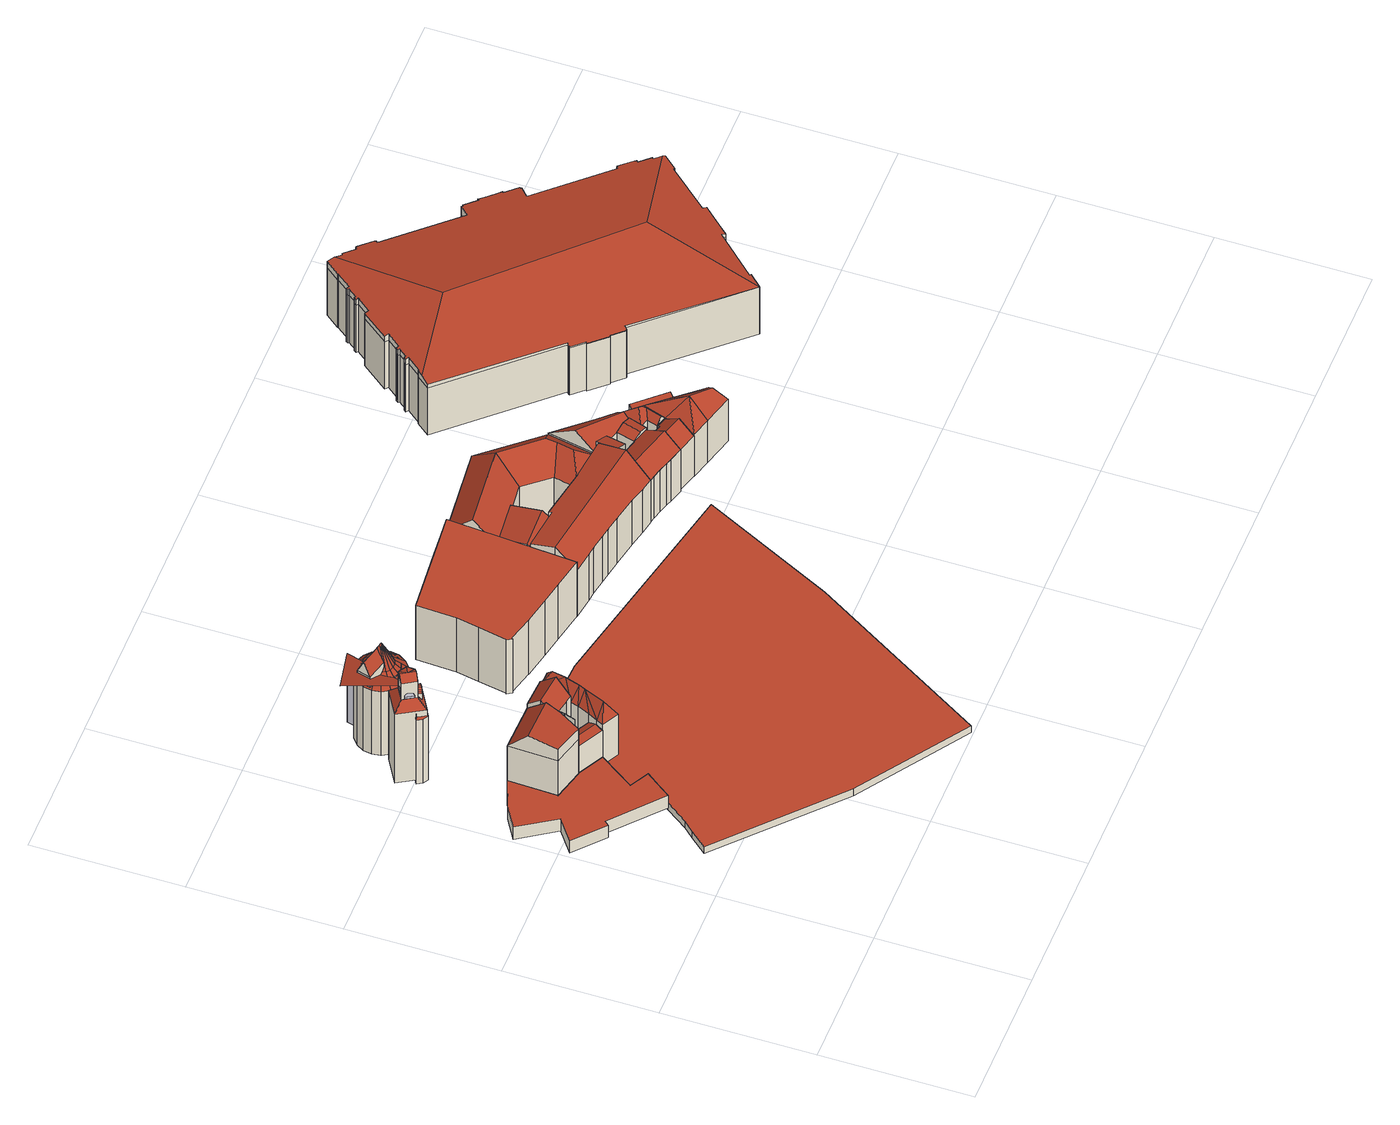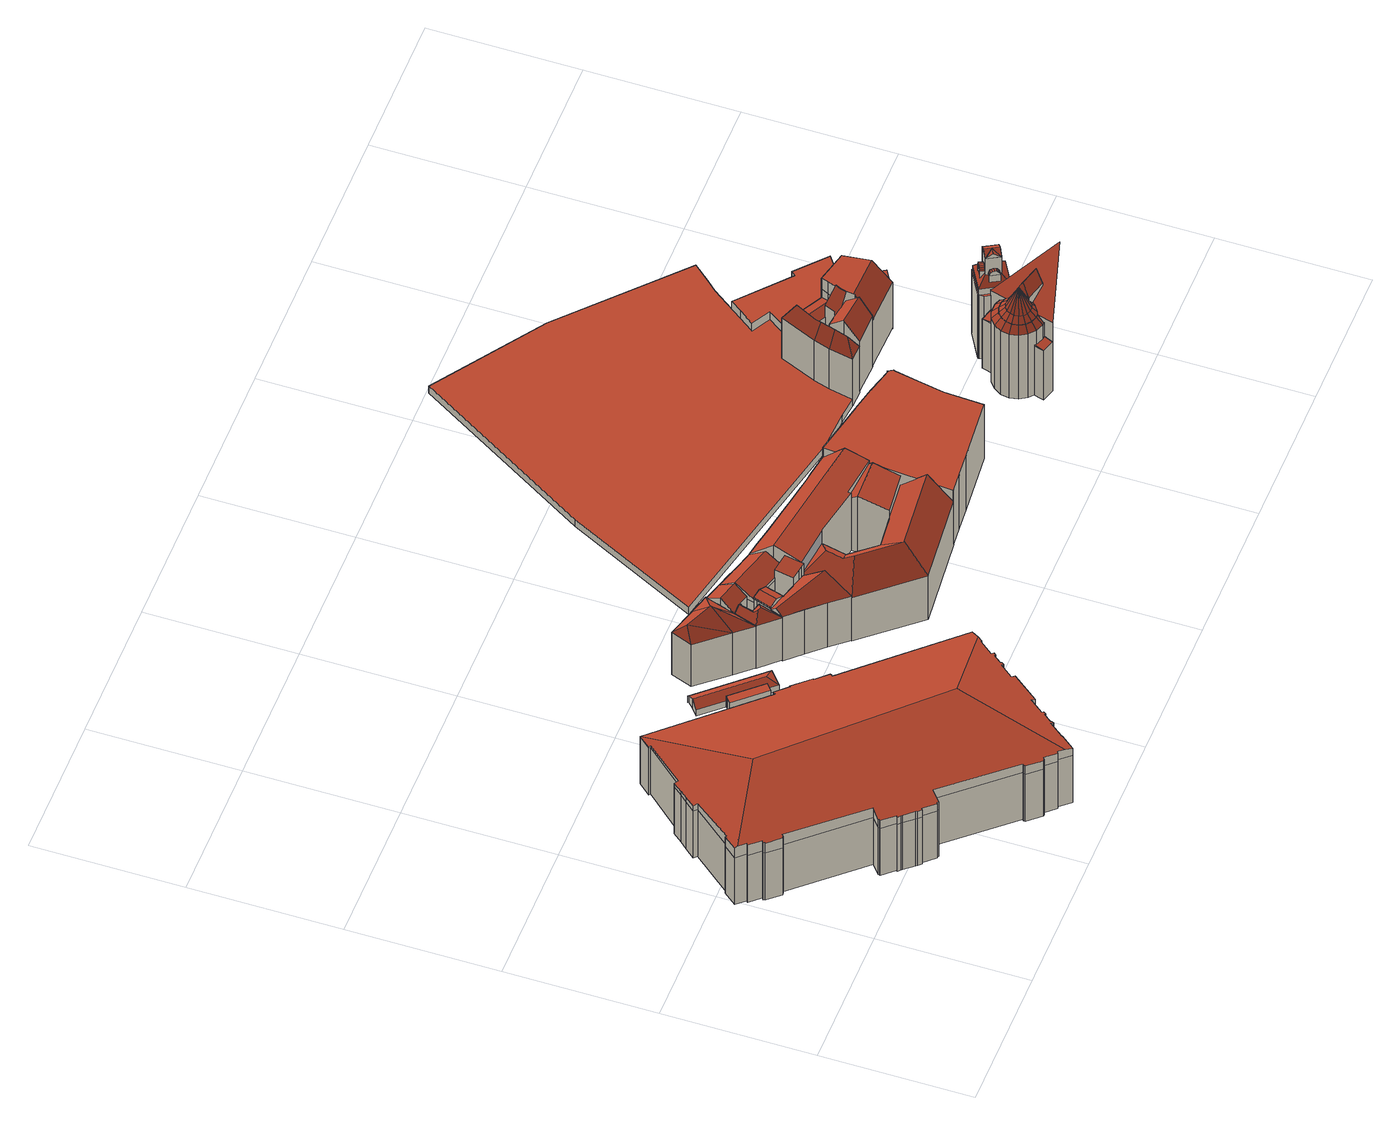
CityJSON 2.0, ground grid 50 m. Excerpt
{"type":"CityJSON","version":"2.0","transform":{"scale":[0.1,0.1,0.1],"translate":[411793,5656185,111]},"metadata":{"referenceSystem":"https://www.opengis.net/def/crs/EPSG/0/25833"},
"CityObjects":{
"building1":{"type":"Building","attributes":{"Dachtyp_tdc":"tdcPolyFlatRoof","Gemeindeschluessel":14612000,"Dachneigung":0,"QualitaetDacherkennung":28,"Geometrietyp2DReferenz":"3000","measuredHeight":5.4,"function":"31001_9998","roofType":"1000"},"geometry":[{"type":"Solid","lod":"2","boundaries":[[[[0,1,2,3]],[[1,4,5,2]],[[4,6,7,5]],[[6,8,9,7]],[[8,10,11,9]],[[10,12,13,11]],[[12,14,15,13]],[[14,16,17,15]],[[16,18,19,17]],[[18,20,21,19]],[[20,22,23,21]],[[22,24,25,23]],[[24,26,27,25]],[[26,28,29,27]],[[28,0,3,29]],[[28,26,24,22,20,18,16,14,12,10,8,6,4,1,0]],[[3,2,5,7,9,11,13,15,17,19,21,23,25,27,29]]]],"semantics":{"surfaces":[{"type":"WallSurface"},{"type":"RoofSurface"},{"type":"GroundSurface"}],"values":[[0,0,0,0,0,0,0,0,0,0,0,0,0,0,0,1,2]]}}]},
"building2":{"type":"Building","attributes":{"Dachtyp_tdc":"tdcFreeFormRoof","Gemeindeschluessel":14612000,"Dachneigung":46.37,"QualitaetDacherkennung":52,"Geometrietyp2DReferenz":"3000","measuredHeight":27.11,"function":"31001_9998","roofType":"5000"},"geometry":[{"type":"Solid","lod":"2","boundaries":[[[[30,31,32,33]],[[31,34,35,32]],[[34,36,37,35]],[[36,38,39,37]],[[38,40,41,39]],[[40,42,43,41]],[[42,44,45,43]],[[44,30,33,45]],[[34,31,46,47,48]],[[47,46,49,50,51,52,53]],[[36,48,47,53,38]],[[38,53,52,40]],[[40,52,51,42]],[[42,51,50,44]],[[44,50,49,30]],[[30,49,46,31]],[[34,48,36]],[[33,32,35,37,39,41,43,45]]]],"semantics":{"surfaces":[{"type":"WallSurface"},{"type":"RoofSurface"},{"type":"GroundSurface"}],"values":[[0,0,0,0,0,0,0,0,1,1,0,0,0,0,0,0,0,2]]}}]},
"building3":{"type":"Building","attributes":{"name":"Frauenkirche","Gemeindeschluessel":14612000,"Dachneigung":61.86,"Dachorientierung":0,"MittlereTraufHoehe":144.31,"QualitaetDacherkennung":100,"ObjektHoehe":41.04,"BodenHoehe":113.88,"Geometrietyp2DReferenz":"3000","AbsoluteHoehe":154.91,"Dachflaeche":1603.06,"measuredHeight":41.04,"function":"31001_3041","roofType":"3500","storeysAboveGround":14},"children":["building3-1","building3-2","building3-3","building3-4","building3-5","building3-6","building3-7","building3-8","building3-9","building3-10","building3-11"],"geometry":[{"type":"MultiSurface","lod":"2","boundaries":[[[54,55,56,57]],[[56,58,59,60,54,57,56,55]],[[59,61,62]],[[58,63,64]],[[65,63,58,56]],[[58,64,63,66,61,59]]],"semantics":{"surfaces":[{"type":"ClosureSurface","isClosure":"1","QuelleClosure":"LoD2WallSurface"},{"type":"WallSurface"},{"type":"RoofSurface"}],"values":[0,1,2,0,0,1]}}]},
"building3-1":{"type":"BuildingPart","attributes":{"Dachneigung":35.29,"Dachorientierung":-119.97,"MittlereTraufHoehe":144.31,"QualitaetDacherkennung":100,"BodenHoehe":113.9,"ObjektTeilHoehe":33.82,"Geometrietyp2DReferenz":"3000","AbsoluteHoehe":147.72,"Dachflaeche":148.61,"measuredHeight":33.82,"roofType":"9999","storeysAboveGround":11},"parents":["building3"],"geometry":[{"type":"MultiSurface","lod":"2","boundaries":[[[67,68,69,70]],[[68,71,72,69]],[[71,73,74,72]],[[73,67,70,74]],[[68,67,75,76]],[[71,68,76,77]],[[73,71,77,78]],[[67,73,78,75]],[[70,69,72,74]],[[77,76,75,78]]],"semantics":{"surfaces":[{"type":"WallSurface"},{"type":"RoofSurface"},{"type":"GroundSurface"},{"type":"ClosureSurface","isClosure":"1","QuelleClosure":"LoD2RoofSurface"}],"values":[0,0,0,0,1,1,1,1,2,3]}}]},
"building3-2":{"type":"BuildingPart","attributes":{"Dachneigung":55.57,"Dachorientierung":-29.97,"MittlereTraufHoehe":154.78,"QualitaetDacherkennung":100,"BodenHoehe":147.72,"ObjektTeilHoehe":8.78,"Geometrietyp2DReferenz":"3000","AbsoluteHoehe":156.49,"Dachflaeche":30.28,"measuredHeight":8.78,"roofType":"3100","storeysAboveGround":3},"parents":["building3"],"geometry":[{"type":"MultiSurface","lod":"2","boundaries":[[[79,80,81]],[[82,83,84]],[[80,82,84,81]],[[83,79,81,84]],[[77,85,86,87,88,89,90,91,92,93,94,95,76,82,80]],[[85,95,94,86]],[[86,94,93,92,91,90,89,88,87]],[[78,96,97,98,99,100,101,102,103,104,105,106,77,80,79]],[[96,106,105,97]],[[97,105,104,103,102,101,100,99,98]],[[75,107,108,109,110,111,112,113,114,115,116,117,78,79,83]],[[107,117,116,108]],[[108,116,115,114,113,112,111,110,109]],[[76,118,119,120,121,122,123,124,125,126,127,128,75,83,82]],[[118,128,127,119]],[[119,127,126,125,124,123,122,121,120]],[[76,95,85,77,106,96,78,117,107,75,128,118]]],"semantics":{"surfaces":[{"type":"WallSurface"},{"type":"RoofSurface"},{"type":"ClosureSurface","isClosure":"1","QuelleClosure":"LoD2WallSurface"},{"type":"ClosureSurface","isClosure":"1","QuelleClosure":"LoD2GroundSurface"}],"values":[0,0,1,1,0,2,2,0,2,2,0,2,2,0,2,2,3]}}]},
"building3-3":{"type":"BuildingPart","attributes":{"Dachneigung":90,"Dachorientierung":0,"MittlereTraufHoehe":141.95,"QualitaetDacherkennung":100,"BodenHoehe":113.88,"ObjektTeilHoehe":28.07,"Geometrietyp2DReferenz":"3000","AbsoluteHoehe":141.95,"Dachflaeche":44.56,"measuredHeight":28.07,"roofType":"1000","storeysAboveGround":9},"parents":["building3"],"geometry":[{"type":"MultiSurface","lod":"2","boundaries":[[[57,129,130,56]],[[129,131,132,130]],[[131,133,134,132]],[[133,135,136,134]],[[135,54,55,136]],[[54,135,133,131,129,57]],[[56,130,132,134,136,55]],[[56,55,54,57]]],"semantics":{"surfaces":[{"type":"WallSurface"},{"type":"RoofSurface"},{"type":"GroundSurface"},{"type":"ClosureSurface","isClosure":"1","QuelleClosure":"LoD2WallSurface"}],"values":[0,0,0,0,0,1,2,3]}}]},
"building3-4":{"type":"BuildingPart","attributes":{"Dachneigung":56.26,"Dachorientierung":0,"MittlereTraufHoehe":148.48,"QualitaetDacherkennung":100,"BodenHoehe":145.7,"ObjektTeilHoehe":4.5,"Geometrietyp2DReferenz":"3000","AbsoluteHoehe":150.2,"Dachflaeche":7.64,"measuredHeight":4.5,"roofType":"3900","storeysAboveGround":1},"parents":["building3"],"geometry":[{"type":"MultiSurface","lod":"2","boundaries":[[[137,97,96,138,139]],[[105,140,141,142,106]],[[140,137,139,141]],[[140,143,144,145,146,147,148,149,137]],[[105,104,143,140]],[[104,103,144,143]],[[103,102,145,144]],[[102,101,146,145]],[[101,100,147,146]],[[100,99,148,147]],[[99,98,149,148]],[[98,97,137,149]],[[139,138,142,141]],[[142,138,96,106]],[[106,96,97,105]],[[100,101,102,103,104,105,97,98,99]]],"semantics":{"surfaces":[{"type":"WallSurface"},{"type":"RoofSurface"},{"type":"GroundSurface"},{"type":"ClosureSurface","isClosure":"1","QuelleClosure":"LoD2WallSurface"}],"values":[0,0,0,0,1,1,1,1,1,1,1,1,2,0,3,3]}}]},
"building3-5":{"type":"BuildingPart","attributes":{"Dachneigung":55.57,"Dachorientierung":0,"MittlereTraufHoehe":155.35,"QualitaetDacherkennung":100,"BodenHoehe":154.78,"ObjektTeilHoehe":1.71,"Geometrietyp2DReferenz":"3000","AbsoluteHoehe":156.49,"Dachflaeche":7.57,"measuredHeight":1.71,"roofType":"9999","storeysAboveGround":1},"parents":["building3"],"geometry":[{"type":"MultiSurface","lod":"2","boundaries":[[[80,150,151]],[[150,82,151]],[[80,82,152]],[[150,80,152]],[[82,150,152]],[[80,151,82]]],"semantics":{"surfaces":[{"type":"WallSurface"},{"type":"RoofSurface"},{"type":"GroundSurface"}],"values":[0,0,0,1,1,2]}}]},
"building3-6":{"type":"BuildingPart","attributes":{"Dachneigung":11.31,"Dachorientierung":0,"MittlereTraufHoehe":148.48,"QualitaetDacherkennung":100,"BodenHoehe":145.7,"ObjektTeilHoehe":4.5,"Geometrietyp2DReferenz":"3000","AbsoluteHoehe":150.2,"Dachflaeche":7.64,"measuredHeight":4.5,"roofType":"3900","storeysAboveGround":1},"parents":["building3"],"geometry":[{"type":"MultiSurface","lod":"2","boundaries":[[[153,86,85,154,155]],[[94,156,157,158,95]],[[156,153,155,157]],[[156,159,160,161,162,163,164,165,153]],[[94,93,159,156]],[[93,92,160,159]],[[92,91,161,160]],[[91,90,162,161]],[[90,89,163,162]],[[89,88,164,163]],[[88,87,165,164]],[[87,86,153,165]],[[155,154,158,157]],[[158,154,85,95]],[[95,85,86,94]],[[86,87,88,89,90,91,92,93,94]]],"semantics":{"surfaces":[{"type":"WallSurface"},{"type":"RoofSurface"},{"type":"GroundSurface"},{"type":"ClosureSurface","isClosure":"1","QuelleClosure":"LoD2WallSurface"}],"values":[0,0,0,0,1,1,1,1,1,1,1,1,2,0,3,3]}}]},
"building3-7":{"type":"BuildingPart","attributes":{"Dachneigung":24.13,"Dachorientierung":105.05,"MittlereTraufHoehe":148.99,"QualitaetDacherkennung":100,"BodenHoehe":144.6,"ObjektTeilHoehe":9.71,"Geometrietyp2DReferenz":"3000","AbsoluteHoehe":154.31,"Dachflaeche":80.99,"measuredHeight":9.71,"roofType":"3100","storeysAboveGround":3},"parents":["building3"],"geometry":[{"type":"MultiSurface","lod":"2","boundaries":[[[166,167,168,169,170]],[[167,171,172,168]],[[171,173,174,175,172]],[[171,167,176]],[[167,166,177,176]],[[173,171,176,177]],[[169,168,172,175]],[[169,175,174,170]],[[166,170,174,173]],[[166,173,177]]],"semantics":{"surfaces":[{"type":"WallSurface"},{"type":"RoofSurface"},{"type":"GroundSurface"},{"type":"ClosureSurface","isClosure":"1","QuelleClosure":"LoD2WallSurface"}],"values":[0,0,0,0,1,1,2,0,3,3]}}]},
"building3-8":{"type":"BuildingPart","attributes":{"Dachneigung":11.73,"Dachorientierung":-75.43,"MittlereTraufHoehe":148.99,"QualitaetDacherkennung":100,"BodenHoehe":147.57,"ObjektTeilHoehe":6.75,"Geometrietyp2DReferenz":"3000","AbsoluteHoehe":154.31,"Dachflaeche":26.92,"measuredHeight":6.75,"roofType":"3100","storeysAboveGround":2},"parents":["building3"],"geometry":[{"type":"MultiSurface","lod":"2","boundaries":[[[173,178,179,174]],[[178,180,181,179]],[[180,166,170,181]],[[180,178,182]],[[178,173,177,182]],[[166,180,182,177]],[[174,179,181,170]],[[166,173,174,170]],[[173,166,177]]],"semantics":{"surfaces":[{"type":"WallSurface"},{"type":"RoofSurface"},{"type":"GroundSurface"},{"type":"ClosureSurface","isClosure":"1","QuelleClosure":"LoD2WallSurface"}],"values":[0,0,0,0,1,1,2,3,3]}}]},
"building3-9":{"type":"BuildingPart","attributes":{"Dachneigung":25.74,"Dachorientierung":0,"MittlereTraufHoehe":141.95,"QualitaetDacherkennung":100,"BodenHoehe":141.95,"ObjektTeilHoehe":12.36,"Geometrietyp2DReferenz":"3000","AbsoluteHoehe":154.31,"Dachflaeche":259.55,"measuredHeight":12.36,"roofType":"3500","storeysAboveGround":4},"parents":["building3"],"geometry":[{"type":"MultiSurface","lod":"2","boundaries":[[[183,184,185,186]],[[184,187,188,185]],[[187,189,190,188]],[[189,191,192,190]],[[191,193,194,192]],[[193,195,196,194]],[[195,197,198,196]],[[197,199,200,198]],[[199,201,202,200]],[[201,203,204,202]],[[203,205,206,204]],[[205,207,208,206]],[[207,209,210,208]],[[209,211,212,210]],[[211,213,214,212]],[[213,215,216,214]],[[215,217,218,216]],[[217,183,186,218]],[[184,183,182]],[[187,184,182]],[[189,187,182]],[[191,189,182]],[[193,191,182]],[[195,193,182]],[[197,195,182]],[[199,197,182]],[[201,199,182]],[[203,201,182]],[[205,203,182]],[[207,205,182]],[[209,207,182]],[[211,209,182]],[[213,211,182]],[[215,213,182]],[[217,215,182]],[[183,217,182]],[[186,185,188,190,192,194,196,198,200,202,204,206,208,210,212,214,216,218]]],"semantics":{"surfaces":[{"type":"WallSurface"},{"type":"RoofSurface"},{"type":"GroundSurface"}],"values":[0,0,0,0,0,0,0,0,0,0,0,0,0,0,0,0,0,0,1,1,1,1,1,1,1,1,1,1,1,1,1,1,1,1,1,1,2]}}]},
"building3-10":{"type":"BuildingPart","attributes":{"Dachneigung":45,"Dachorientierung":0,"MittlereTraufHoehe":141.95,"QualitaetDacherkennung":100,"BodenHoehe":113.92,"ObjektTeilHoehe":36.22,"Geometrietyp2DReferenz":"3000","AbsoluteHoehe":150.15,"Dachflaeche":301.16,"measuredHeight":36.22,"roofType":"3500","storeysAboveGround":12},"parents":["building3"],"geometry":[{"type":"MultiSurface","lod":"2","boundaries":[[[219,220,221,222]],[[220,223,224,221]],[[223,225,226,224]],[[225,227,228,226]],[[227,229,230,228]],[[229,231,232,230]],[[231,233,234,232]],[[233,235,236,234]],[[235,237,238,236]],[[237,239,240,238]],[[239,241,242,240]],[[241,243,244,242]],[[243,245,246,244]],[[245,247,248,246]],[[247,249,250,248]],[[249,251,252,250]],[[251,253,254,252]],[[253,219,222,254]],[[220,219,255]],[[223,220,255]],[[225,223,255]],[[227,225,255]],[[229,227,255]],[[231,229,255]],[[233,231,255]],[[235,233,255]],[[237,235,255]],[[239,237,255]],[[241,239,255]],[[243,241,255]],[[245,243,255]],[[247,245,255]],[[249,247,255]],[[251,249,255]],[[253,251,255]],[[219,253,255]],[[222,221,224,226,228,230,232,234,236,238,240,242,244,246,248,250,252,254]]],"semantics":{"surfaces":[{"type":"WallSurface"},{"type":"RoofSurface"},{"type":"GroundSurface"}],"values":[0,0,0,0,0,0,0,0,0,0,0,0,0,0,0,0,0,0,1,1,1,1,1,1,1,1,1,1,1,1,1,1,1,1,1,1,2]}}]},
"building3-11":{"type":"BuildingPart","attributes":{"Dachneigung":78.43,"Dachorientierung":105.19,"MittlereTraufHoehe":135.57,"QualitaetDacherkennung":100,"BodenHoehe":113.91,"ObjektTeilHoehe":23.96,"Geometrietyp2DReferenz":"3000","AbsoluteHoehe":137.87,"Dachflaeche":105.43,"measuredHeight":23.96,"roofType":"3100","storeysAboveGround":8},"parents":["building3"],"geometry":[{"type":"MultiSurface","lod":"2","boundaries":[[[256,58,56,257]],[[63,258,259,65]],[[258,256,257,259]],[[256,258,260]],[[256,260,64,58]],[[258,63,64,260]],[[257,56,65,259]],[[65,56,58,63]],[[63,58,64]]],"semantics":{"surfaces":[{"type":"WallSurface"},{"type":"RoofSurface"},{"type":"GroundSurface"},{"type":"ClosureSurface","isClosure":"1","QuelleClosure":"LoD2WallSurface"}],"values":[0,0,0,0,1,1,2,3,3]}}]},
"building4":{"type":"Building","attributes":{"Gemeindeschluessel":14612000,"Geometrietyp2DReferenz":"3000","function":"31001_9998","roofType":"9999"},"children":["building4-1","building4-2","building4-3"]},
"building4-1":{"type":"BuildingPart","attributes":{"Dachtyp_tdc":"tdcGableRoof","Dachneigung":44.94,"QualitaetDacherkennung":44,"Geometrietyp2DReferenz":"3000","measuredHeight":27.47,"roofType":"3100"},"parents":["building4"],"geometry":[{"type":"MultiSurface","lod":"2","boundaries":[[[261,262,263,264]],[[262,265,266,267,263]],[[268,269,270,271]],[[269,272,273,270]],[[272,274,275,273]],[[274,276,277,275]],[[276,261,264,277]],[[272,269,268,278,265,262,261]],[[261,276,274,272]],[[264,263,267,271,270,273,275,277]]],"semantics":{"surfaces":[{"type":"WallSurface"},{"type":"RoofSurface"},{"type":"GroundSurface"}],"values":[0,0,0,0,0,0,0,1,1,2]}}]},
"building4-2":{"type":"BuildingPart","attributes":{"Dachtyp_tdc":"tdcGableRoof","Dachneigung":28.92,"QualitaetDacherkennung":6,"Geometrietyp2DReferenz":"3000","measuredHeight":17.81,"roofType":"3100"},"parents":["building4"],"geometry":[{"type":"MultiSurface","lod":"2","boundaries":[[[279,280,281,282]],[[280,283,284,281]],[[283,285,13,284]],[[285,286,11,13]],[[286,287,288,11]],[[287,289,290,288]],[[289,291,292,290]],[[293,279,282,294]],[[289,287,286,285,283,280]],[[280,279,293,291,289]],[[282,281,284,13,11,288,290,292,294]]],"semantics":{"surfaces":[{"type":"WallSurface"},{"type":"RoofSurface"},{"type":"GroundSurface"}],"values":[0,0,0,0,0,0,0,0,1,1,2]}}]},
"building4-3":{"type":"BuildingPart","attributes":{"Dachtyp_tdc":"tdcPolyFlatRoof","Dachneigung":52.77,"QualitaetDacherkennung":60,"Geometrietyp2DReferenz":"3000","measuredHeight":27.15,"roofType":"2100"},"parents":["building4"],"geometry":[{"type":"MultiSurface","lod":"2","boundaries":[[[266,295,296,267]],[[295,297,298,296]],[[297,299,293,294,298]],[[300,301,302,292,291]],[[301,303,268,271,302]],[[303,301,300,299,297,295,266,278]],[[267,296,298,294,292,302,271]]],"semantics":{"surfaces":[{"type":"WallSurface"},{"type":"RoofSurface"},{"type":"GroundSurface"}],"values":[0,0,0,0,0,1,2]}}]},
"building5":{"type":"Building","attributes":{"Dachtyp_tdc":"tdcFreeFormRoof","Gemeindeschluessel":14612000,"Dachneigung":61.96,"QualitaetDacherkennung":11,"Geometrietyp2DReferenz":"3000","measuredHeight":26.38,"function":"31001_9998","roofType":"5000"},"geometry":[{"type":"Solid","lod":"2","boundaries":[[[[304,305,306,307]],[[305,308,309,306]],[[308,310,311,309]],[[310,312,313,311]],[[312,314,315,313]],[[314,316,317,315]],[[316,318,319,317]],[[318,320,321,319]],[[320,322,323,321]],[[322,304,307,323]],[[324,312,325]],[[310,325,312]],[[308,325,310]],[[308,326,325]],[[326,308,305]],[[326,305,304]],[[324,325,326,304,322]],[[327,324,322,320]],[[307,306,309,311,313,315,317,319,321,323]],[[328,327,320,318]],[[328,318,316]],[[316,327,328]],[[314,327,316]],[[314,324,327]],[[312,324,314]]]],"semantics":{"surfaces":[{"type":"WallSurface"},{"type":"RoofSurface"},{"type":"GroundSurface"}],"values":[[0,0,0,0,0,0,0,0,0,0,1,1,1,1,1,1,1,1,2,1,1,1,1,1,1]]}}]},
"building6":{"type":"Building","attributes":{"Dachtyp_tdc":"tdcPolyFlatRoof","Gemeindeschluessel":14612000,"Dachneigung":0,"QualitaetDacherkennung":7,"Geometrietyp2DReferenz":"3000","measuredHeight":3,"function":"31001_9998","roofType":"1000"},"geometry":[{"type":"Solid","lod":"2","boundaries":[[[[329,330,331,332]],[[330,333,334,331]],[[333,335,336,334]],[[335,337,338,336]],[[337,339,340,338]],[[339,341,342,340]],[[341,343,344,342]],[[343,345,306,344]],[[345,346,307,306]],[[346,347,323,307]],[[347,348,321,323]],[[348,349,319,321]],[[349,350,351,319]],[[350,352,353,351]],[[352,354,355,353]],[[354,356,357,355]],[[356,358,359,357]],[[358,329,332,359]],[[358,356,354,352,350,349,348,347,346,345,343,341,339,337,335,333,330,329]],[[332,331,334,336,338,340,342,344,306,307,323,321,319,351,353,355,357,359]]]],"semantics":{"surfaces":[{"type":"WallSurface"},{"type":"RoofSurface"},{"type":"GroundSurface"}],"values":[[0,0,0,0,0,0,0,0,0,0,0,0,0,0,0,0,0,0,1,2]]}}]},
"building7":{"type":"Building","attributes":{"Dachtyp_tdc":"tdcPolyFlatRoof","Gemeindeschluessel":14612000,"Dachneigung":0,"QualitaetDacherkennung":4,"Geometrietyp2DReferenz":"3000","measuredHeight":23.91,"function":"31001_9998","roofType":"1000"},"geometry":[{"type":"Solid","lod":"2","boundaries":[[[[360,361,362,363]],[[361,364,365,362]],[[364,366,367,365]],[[366,368,369,367]],[[368,370,371,369]],[[370,372,373,371]],[[372,374,375,373]],[[374,376,377,375]],[[376,378,379,377]],[[378,380,381,379]],[[380,382,383,381]],[[382,384,385,383]],[[386,387,388,389]],[[387,390,391,388]],[[390,392,393,391]],[[392,394,395,393]],[[394,396,397,395]],[[396,398,399,397]],[[398,360,363,399]],[[400,386,389,401]],[[400,384,382,380,378,376,374,372,370,368,366,364,361,360,398,396,394,392,390,387,386]],[[389,388,391,393,395,397,399,363,362,365,367,369,371,373,375,377,379,381,383,385,401]],[[384,400,401,385]]]],"semantics":{"surfaces":[{"type":"WallSurface"},{"type":"RoofSurface"},{"type":"GroundSurface"}],"values":[[0,0,0,0,0,0,0,0,0,0,0,0,0,0,0,0,0,0,0,0,1,2,0]]}}]},
"building8":{"type":"Building","attributes":{"Gemeindeschluessel":14612000,"Geometrietyp2DReferenz":"3000","function":"31001_9998","roofType":"9999"},"children":["building8-1","building8-2","building8-3"]},
"building8-1":{"type":"BuildingPart","attributes":{"Dachtyp_tdc":"tdcGableRoof","Dachneigung":45.38,"QualitaetDacherkennung":36,"Geometrietyp2DReferenz":"3000","measuredHeight":27.28,"roofType":"3100"},"parents":["building8"],"geometry":[{"type":"MultiSurface","lod":"2","boundaries":[[[402,403,404,405,406,407]],[[408,409,410,411,412]],[[409,413,414,410]],[[413,415,416,414]],[[415,417,418,416]],[[417,419,420,418]],[[419,421,422,420]],[[421,423,424,422]],[[423,425,426,424]],[[425,427,428,426]],[[427,429,430,428]],[[429,431,432,430]],[[431,433,434,432]],[[433,435,436,434]],[[435,437,438,439,436]],[[435,433,431,429,427,425,423,421,419,417,415,413]],[[413,409,408,403,402,440,437,435]],[[406,405,411,410,414,416,418,420,422,424,426,428,430,432,434,436,439,441]]],"semantics":{"surfaces":[{"type":"WallSurface"},{"type":"RoofSurface"},{"type":"GroundSurface"}],"values":[0,0,0,0,0,0,0,0,0,0,0,0,0,0,0,1,1,2]}}]},
"building8-2":{"type":"BuildingPart","attributes":{"Dachtyp_tdc":"tdcGableRoof","Dachneigung":10.85,"QualitaetDacherkennung":3,"Geometrietyp2DReferenz":"3000","measuredHeight":24.8,"roofType":"3100"},"parents":["building8"],"geometry":[{"type":"MultiSurface","lod":"2","boundaries":[[[438,442,443,439]],[[442,444,445,446,443]],[[447,448,449,450,451]],[[442,438,452,407,448]],[[448,407,406,449]],[[448,447,444,442]],[[449,406,441,439,443,446,450]]],"semantics":{"surfaces":[{"type":"WallSurface"},{"type":"RoofSurface"},{"type":"GroundSurface"}],"values":[0,0,0,1,0,1,2]}}]},
"building8-3":{"type":"BuildingPart","attributes":{"Dachtyp_tdc":"tdcFreeFormRoof","Dachneigung":44.49,"QualitaetDacherkennung":8,"Geometrietyp2DReferenz":"3000","measuredHeight":27.52,"roofType":"5000"},"parents":["building8"],"geometry":[{"type":"MultiSurface","lod":"2","boundaries":[[[445,453,454,446]],[[453,455,456,454]],[[455,457,458,456]],[[457,459,460,458]],[[461,462,463,445,451,464]],[[465,466,461,464,467]],[[468,465,467,404]],[[459,412,411,460]],[[404,467,469,405]],[[467,464,470,469]],[[464,451,450,470]],[[404,412,468]],[[412,459,466,465,468]],[[462,461,466,459,457]],[[445,463,471,453]],[[453,471,455]],[[460,411,405,469,470,450,446,454,456,458]],[[463,462,457,455,471]]],"semantics":{"surfaces":[{"type":"WallSurface"},{"type":"RoofSurface"},{"type":"GroundSurface"}],"values":[0,0,0,0,1,1,1,0,0,0,0,1,1,1,0,0,2,1]}}]},
"building9":{"type":"Building","attributes":{"Gemeindeschluessel":14612000,"Geometrietyp2DReferenz":"3000","function":"31001_9998","roofType":"9999"},"children":["building9-1","building9-2","building9-3","building9-4"]},
"building9-1":{"type":"BuildingPart","attributes":{"Dachtyp_tdc":"tdcGableRoof","Dachneigung":28.02,"QualitaetDacherkennung":43,"Geometrietyp2DReferenz":"3000","measuredHeight":22.99,"roofType":"3100"},"parents":["building9"],"geometry":[{"type":"MultiSurface","lod":"2","boundaries":[[[472,473,474,475]],[[476,477,478,479]],[[477,480,481,478]],[[480,482,483,481]],[[482,484,485,483]],[[484,486,487,485]],[[486,488,489,487]],[[488,490,491,489]],[[488,492,493,494,495,477,496,497]],[[498,499,500,497,496,501]],[[476,501,496,477]],[[488,497,500,490]],[[472,499,498,473]],[[477,495,480]],[[480,495,494,482]],[[482,494,493,484]],[[484,493,492,486]],[[486,492,488]],[[491,475,474,479,478,481,483,485,487,489]]],"semantics":{"surfaces":[{"type":"WallSurface"},{"type":"RoofSurface"},{"type":"GroundSurface"}],"values":[0,0,0,0,0,0,0,0,1,1,0,0,0,0,0,0,0,0,2]}}]},
"building9-2":{"type":"BuildingPart","attributes":{"Dachtyp_tdc":"tdcGableRoof","Dachneigung":24.06,"QualitaetDacherkennung":20,"Geometrietyp2DReferenz":"3000","measuredHeight":21.17,"roofType":"3100"},"parents":["building9"],"geometry":[{"type":"MultiSurface","lod":"2","boundaries":[[[502,503,504,505,474,473,498]],[[506,507,508,509,510]],[[507,511,501,476,479,508]],[[512,513,514,515,516]],[[517,512,516,503]],[[511,513,512,517,502]],[[502,517,503]],[[506,515,514,507]],[[503,516,515,506]],[[507,514,513,511]],[[474,505,509,508,479]]],"semantics":{"surfaces":[{"type":"WallSurface"},{"type":"RoofSurface"},{"type":"GroundSurface"}],"values":[0,0,0,1,1,0,0,0,0,0,2]}}]},
"building9-3":{"type":"BuildingPart","attributes":{"Dachtyp_tdc":"tdcFreeFormRoof","Dachneigung":40.6,"QualitaetDacherkennung":20,"Geometrietyp2DReferenz":"3000","measuredHeight":25.78,"roofType":"5000"},"parents":["building9"],"geometry":[{"type":"MultiSurface","lod":"2","boundaries":[[[504,518,519,505]],[[520,521,522,523]],[[521,524,525,522]],[[524,526,527,525]],[[526,528,529,527]],[[530,520,518,504,510,531]],[[531,528,532,533,521,530]],[[521,533,524]],[[524,533,532,526]],[[526,532,528]],[[520,530,521]],[[528,531,510]],[[505,519,523,522,525,527,529,509]],[[528,510,509,529]]],"semantics":{"surfaces":[{"type":"WallSurface"},{"type":"RoofSurface"},{"type":"GroundSurface"}],"values":[0,0,0,0,0,1,1,0,0,0,0,0,2,0]}}]},
"building9-4":{"type":"BuildingPart","attributes":{"Dachtyp_tdc":"tdcPolyFlatRoof","Dachneigung":20.83,"QualitaetDacherkennung":18,"Geometrietyp2DReferenz":"3000","measuredHeight":24.88,"roofType":"2100"},"parents":["building9"],"geometry":[{"type":"MultiSurface","lod":"2","boundaries":[[[534,535,536,491,490,500]],[[535,537,520,523,536]],[[538,539,499,472,475,519,518]],[[538,537,535,534,539]],[[475,491,536,523,519]]],"semantics":{"surfaces":[{"type":"WallSurface"},{"type":"RoofSurface"},{"type":"GroundSurface"}],"values":[0,0,0,1,2]}}]},
"building10":{"type":"Building","attributes":{"name":"Historisches Bürgerhaus","Dachtyp_tdc":"tdcGableRoof","Gemeindeschluessel":14612000,"Dachneigung":35.61,"QualitaetDacherkennung":60,"Geometrietyp2DReferenz":"3000","measuredHeight":21.64,"function":"31001_9998","roofType":"3100"},"geometry":[{"type":"Solid","lod":"2","boundaries":[[[[540,541,542,543]],[[541,544,545,542]],[[544,546,547,545]],[[546,548,549,547]],[[548,550,551,549]],[[550,552,553,551]],[[552,554,555,553]],[[554,540,543,555]],[[550,548,546,544]],[[544,541,540,554,552,550]],[[543,542,545,547,549,551,553,555]]]],"semantics":{"surfaces":[{"type":"WallSurface"},{"type":"RoofSurface"},{"type":"GroundSurface"}],"values":[[0,0,0,0,0,0,0,0,1,1,2]]}}]},
"building11":{"type":"Building","attributes":{"name":"Historisches Bürgerhaus","Dachtyp_tdc":"tdcFreeFormRoof","Gemeindeschluessel":14612000,"Dachneigung":48.43,"QualitaetDacherkennung":12,"Geometrietyp2DReferenz":"3000","measuredHeight":22.4,"function":"31001_9998","roofType":"5000"},"geometry":[{"type":"Solid","lod":"2","boundaries":[[[[556,557,558,559]],[[557,560,561,558]],[[560,562,563,561]],[[562,564,565,563]],[[564,566,567,565]],[[566,556,559,567]],[[568,566,564]],[[569,570,568,564,562]],[[571,569,562,560]],[[571,560,557]],[[570,569,571,557,556]],[[568,570,556,566]],[[559,558,561,563,565,567]]]],"semantics":{"surfaces":[{"type":"WallSurface"},{"type":"RoofSurface"},{"type":"GroundSurface"}],"values":[[0,0,0,0,0,0,1,1,1,0,1,1,2]]}}]},
"building12":{"type":"Building","attributes":{"Dachtyp_tdc":"tdcFreeFormRoof","Gemeindeschluessel":14612000,"Dachneigung":44.66,"QualitaetDacherkennung":14,"Geometrietyp2DReferenz":"3000","measuredHeight":25.18,"function":"31001_9998","roofType":"5000"},"geometry":[{"type":"Solid","lod":"2","boundaries":[[[[572,573,574,575]],[[573,576,577,574]],[[576,578,579,577]],[[578,580,581,579]],[[580,582,583,581]],[[582,584,585,583]],[[584,572,575,585]],[[582,586,584]],[[582,587,586]],[[587,582,580]],[[580,588,587]],[[578,588,580]],[[588,578,576]],[[588,576,573]],[[586,587,588,573,572]],[[586,572,584]],[[575,574,577,579,581,583,585]]]],"semantics":{"surfaces":[{"type":"WallSurface"},{"type":"RoofSurface"},{"type":"GroundSurface"}],"values":[[0,0,0,0,0,0,0,1,1,1,1,1,1,1,1,1,2]]}}]},
"building13":{"type":"Building","attributes":{"Dachtyp_tdc":"tdcFreeFormRoof","Gemeindeschluessel":14612000,"Dachneigung":29.8,"QualitaetDacherkennung":11,"Geometrietyp2DReferenz":"3000","measuredHeight":4.28,"function":"31001_9998","roofType":"5000"},"geometry":[{"type":"Solid","lod":"2","boundaries":[[[[589,590,591,592]],[[590,593,594,591]],[[593,595,596,594]],[[595,597,598,596]],[[597,599,600,598]],[[599,601,602,600]],[[601,603,604,602]],[[603,605,606,604]],[[605,589,592,606]],[[601,599,607]],[[599,597,595,593,590,607]],[[590,589,605,603,601,607]],[[592,591,594,596,598,600,602,604,606]]]],"semantics":{"surfaces":[{"type":"WallSurface"},{"type":"RoofSurface"},{"type":"GroundSurface"}],"values":[[0,0,0,0,0,0,0,0,0,1,1,1,2]]}}]},
"building14":{"type":"Building","attributes":{"Dachtyp_tdc":"tdcPolyFlatRoof","Gemeindeschluessel":14612000,"Dachneigung":0,"QualitaetDacherkennung":34,"Geometrietyp2DReferenz":"3000","measuredHeight":4.55,"function":"31001_9998","roofType":"1000"},"geometry":[{"type":"Solid","lod":"2","boundaries":[[[[608,609,610,611]],[[608,612,613,614,615,609]],[[610,616,617,618,619,611]],[[609,615,616,610]],[[615,614,617,616]],[[614,613,618,617]],[[613,612,619,618]],[[612,608,611,619]]]],"semantics":{"surfaces":[{"type":"WallSurface"},{"type":"RoofSurface"},{"type":"GroundSurface"}],"values":[[0,1,2,0,0,0,0,0]]}}]},
"building15":{"type":"Building","attributes":{"name":"Albertinum","Dachtyp_tdc":"tdcFreeFormRoof","Gemeindeschluessel":14612000,"Dachneigung":10.16,"QualitaetDacherkennung":9,"Geometrietyp2DReferenz":"3000","measuredHeight":30.24,"function":"31001_3034","roofType":"5000"},"geometry":[{"type":"Solid","lod":"2","boundaries":[[[[620,621,622,623]],[[621,624,625,622]],[[624,626,627,625]],[[626,628,629,627]],[[628,630,631,629]],[[630,632,633,631]],[[632,634,635,633]],[[634,636,637,635]],[[636,638,639,637]],[[638,640,641,639]],[[640,642,643,641]],[[642,644,645,643]],[[644,646,647,645]],[[646,648,649,647]],[[648,650,651,649]],[[650,652,653,651]],[[652,654,655,653]],[[656,657,658,659,660,661,662,663,664,665,666,667,668,669,670,671,672,673,674,675,676,677,678,679,680,681,682,683]],[[684,685,686,687,688,689,690,691,692,693,694,695,696,697]],[[698,699,700,701,702,703,704,705,697,696,682,681,706,707,708,709,710]],[[695,711,712,713,714,715,716,717,718,719,720,721,722,723,724,725,726,727,728,729,730,731,732,733,734,735,736,737,738,739,740,741,742,743,744,745,746,683,682,696]],[[652,656,683,746,654]],[[654,746,745,747]],[[747,745,744,748]],[[748,744,743,749]],[[749,743,742,750]],[[750,742,741,751]],[[751,741,740,752]],[[752,740,739,753]],[[753,739,738,754]],[[754,738,737,755]],[[755,737,736,756]],[[756,736,735,757]],[[757,735,734,758]],[[758,734,733,759]],[[759,733,732,760]],[[760,732,731,761]],[[762,763,764,765]],[[763,766,767,764]],[[766,768,769,767]],[[768,620,623,769]],[[761,731,730,770]],[[770,730,729,771]],[[771,729,728,772]],[[772,728,727,773]],[[773,727,726,774]],[[774,726,725,775]],[[775,725,724,776]],[[776,724,723,777]],[[777,723,722,778]],[[779,720,719,780]],[[781,721,720,779]],[[780,719,718,782]],[[782,718,717,783]],[[783,717,716,784]],[[784,716,715,785]],[[785,715,714,786]],[[786,714,713,787]],[[787,713,712,788]],[[788,712,711,789]],[[789,711,695,694,790]],[[791,710,709,792]],[[793,698,710,791]],[[792,709,708,794]],[[794,708,707,795]],[[795,707,706,796]],[[796,706,681,680,797]],[[798,705,704,799]],[[697,705,798]],[[799,704,703,800]],[[800,703,702,801]],[[801,702,701,802]],[[802,701,700,803]],[[803,700,699,804]],[[804,699,698,793]],[[790,694,693,805]],[[805,693,692,806]],[[806,692,691,807]],[[807,691,690,808]],[[808,690,689,809]],[[809,689,688,810]],[[811,685,684,812]],[[810,688,687,813]],[[813,687,686,814]],[[814,686,685,811]],[[812,684,697]],[[797,680,679,815]],[[815,679,678,816]],[[816,678,677,817]],[[817,677,676,762]],[[762,676,675,763]],[[763,675,674,766]],[[766,674,673,768]],[[768,673,672,620]],[[620,672,671,621]],[[621,671,670,624]],[[624,670,669,626]],[[626,669,668,628]],[[628,668,667,630]],[[630,667,666,632]],[[632,666,665,634]],[[634,665,664,636]],[[636,664,663,638]],[[638,663,662,640]],[[640,662,661,642]],[[642,661,660,644]],[[644,660,659,646]],[[646,659,658,648]],[[648,658,657,650]],[[650,657,656,652]],[[778,722,721,781]],[[655,818,819,820,821,822,823,824,825,826,827,828,829,830,831,832,833,834,835,836,837,838,839,840,841,842,843,844,845,846,847,848,849,850,851,852,853,854,855,856,857,858,859,860,861,862,863,864,865,866,867,868,869,870,871,872,873,874,875,876,877,878,879,880,881,765,764,767,769,623,622,625,627,629,631,633,635,637,639,641,643,645,647,649,651,653]],[[654,747,818,655]],[[747,748,819,818]],[[748,749,820,819]],[[749,750,821,820]],[[750,751,822,821]],[[751,752,823,822]],[[752,753,824,823]],[[753,754,825,824]],[[754,755,826,825]],[[755,756,827,826]],[[759,760,831,830]],[[756,757,828,827]],[[757,758,829,828]],[[758,759,830,829]],[[760,761,832,831]],[[761,770,833,832]],[[770,771,834,833]],[[771,772,835,834]],[[772,773,836,835]],[[773,774,837,836]],[[774,775,838,837]],[[775,776,839,838]],[[776,777,840,839]],[[777,778,841,840]],[[778,781,842,841]],[[781,779,843,842]],[[779,780,844,843]],[[780,782,845,844]],[[782,783,846,845]],[[783,784,847,846]],[[784,785,848,847]],[[785,786,849,848]],[[786,787,850,849]],[[787,788,851,850]],[[788,789,852,851]],[[789,790,853,852]],[[790,805,854,853]],[[805,806,855,854]],[[806,807,856,855]],[[807,808,857,856]],[[808,809,858,857]],[[809,810,859,858]],[[810,813,860,859]],[[813,814,861,860]],[[814,811,862,861]],[[811,812,863,862]],[[812,697,864,863]],[[697,798,865,864]],[[798,799,866,865]],[[799,800,867,866]],[[800,801,868,867]],[[801,802,869,868]],[[802,803,870,869]],[[803,804,871,870]],[[804,793,872,871]],[[793,791,873,872]],[[791,792,874,873]],[[792,794,875,874]],[[794,795,876,875]],[[795,796,877,876]],[[796,797,878,877]],[[797,815,879,878]],[[815,816,880,879]],[[816,817,881,880]],[[817,762,765,881]]]],"semantics":{"surfaces":[{"type":"WallSurface"},{"type":"RoofSurface"},{"type":"GroundSurface"}],"values":[[0,0,0,0,0,0,0,0,0,0,0,0,0,0,0,0,0,1,1,1,1,0,0,0,0,0,0,0,0,0,0,0,0,0,0,0,0,0,0,0,0,0,0,0,0,0,0,0,0,0,0,0,0,0,0,0,0,0,0,0,0,0,0,0,0,0,0,0,0,0,0,0,0,0,0,0,0,0,0,0,0,0,0,0,0,0,0,0,0,0,0,0,0,0,0,0,0,0,0,0,0,0,0,0,0,0,0,0,0,0,0,2,0,0,0,0,0,0,0,0,0,0,0,0,0,0,0,0,0,0,0,0,0,0,0,0,0,0,0,0,0,0,0,0,0,0,0,0,0,0,0,0,0,0,0,0,0,0,0,0,0,0,0,0,0,0,0,0,0,0,0,0,0,0,0,0,0]]}}]}
},
"vertices":[
[5,1145,64],[77,1188,64],[77,1188,10],[5,1145,10],[177,1225,64],[177,1225,10],[171,1061,64],[171,1061,10],[274,1034,64],[274,1034,10],[274,1036,64],[274,1036,10],[361,989,64],[361,989,10],[282,873,64],[282,873,10],[344,839,64],[344,839,10],[309,791,64],[309,791,10],[281,752,64],[281,752,10],[120,894,64],[120,894,10],[108,880,64],[108,880,10],[10,967,64],[10,967,10],[85,1022,64],[85,1022,10],
[171,1061,216],[177,1225,216],[177,1225,16],[171,1061,16],[341,1220,216],[341,1220,16],[320,1156,216],[320,1156,16],[305,1101,216],[305,1101,16],[285,1059,216],[285,1059,16],[274,1036,216],[274,1036,16],[274,1034,216],[274,1034,16],[175,1158,287],[320,1153,287],[320,1156,284],[171,1061,268],[274,1034,263],[274,1036,264],[285,1059,268],[305,1101,276],
[102,1486,310],[102,1486,29],[208,1547,29],[208,1547,310],[208,1547,246],[208,1547,333],[102,1486,333],[267,1764,333],[46,1707,439],[267,1764,246],[237,1655,269],[267,1764,29],[267,1764,310],
[83,1548,333],[168,1597,333],[168,1597,29],[83,1548,29],[218,1512,333],[218,1512,29],[132,1463,333],[132,1463,29],[116,1539,367],[160,1564,367],[185,1521,367],[141,1496,367],
[141,1496,438],[185,1521,438],[163,1508,455],[160,1564,438],[116,1539,438],[138,1551,455],[180,1529,367],[180,1529,375],[179,1530,381],[177,1533,387],[175,1538,391],[171,1544,392],[168,1549,391],[165,1554,387],[163,1557,381],[163,1559,375],[163,1559,367],[148,1499,367],[148,1499,375],[149,1500,381],[152,1502,387],[157,1505,391],[162,1508,392],[168,1511,391],[173,1514,387],[176,1516,381],[177,1516,375],[177,1516,367],[121,1532,367],[121,1532,375],[121,1531,381],[123,1527,387],[126,1523,391],[129,1517,392],[132,1511,391],[135,1506,387],[137,1503,381],[138,1502,375],[138,1502,367],[153,1560,367],[153,1560,375],[152,1560,381],[149,1558,387],[144,1555,391],[139,1552,392],[133,1549,391],[128,1546,387],[125,1544,381],[124,1543,375],[124,1543,367],
[218,1529,310],[218,1529,29],[218,1509,310],[218,1509,29],[129,1458,310],[129,1458,29],[113,1468,310],[113,1468,29],
[155,1487,375],[148,1499,347],[155,1487,347],[184,1504,375],[184,1504,347],[177,1516,347],[183,1503,381],[180,1502,387],[175,1499,391],[170,1495,392],[164,1492,391],[159,1489,387],[156,1488,381],
[150,1530,455],[150,1530,438],[172,1542,455],
[192,1536,375],[180,1529,347],[192,1536,347],[175,1566,375],[175,1566,347],[163,1559,347],[176,1565,381],[178,1561,387],[180,1557,391],[184,1551,392],[187,1545,391],[190,1540,387],[192,1537,381],
[226,1634,380],[159,1652,380],[159,1652,336],[226,1634,336],[226,1634,366],[171,1698,380],[171,1698,336],[238,1680,380],[238,1680,366],[238,1680,336],[165,1675,433],[232,1657,433],
[254,1653,380],[254,1653,366],[253,1651,380],[253,1651,366],[254,1652,433],
[310,1631,310],[300,1613,310],[300,1613,332],[310,1631,332],[284,1599,310],[284,1599,332],[264,1592,310],[264,1592,332],[243,1592,310],[243,1592,332],[223,1599,310],[223,1599,332],[207,1613,310],[207,1613,332],[197,1631,310],[197,1631,332],[193,1652,310],[193,1652,332],[197,1673,310],[197,1673,332],[207,1691,310],[207,1691,332],[223,1704,310],[223,1704,332],[243,1711,310],[243,1711,332],[264,1711,310],[264,1711,332],[284,1704,310],[284,1704,332],[300,1691,310],[300,1691,332],[310,1673,310],[310,1673,332],[314,1652,310],[314,1652,332],
[332,1623,310],[317,1598,310],[317,1598,29],[332,1623,29],[295,1580,310],[295,1580,29],[268,1570,310],[268,1570,29],[239,1570,310],[239,1570,29],[212,1580,310],[212,1580,29],[190,1598,310],[190,1598,29],[175,1623,310],[175,1623,29],[170,1652,310],[170,1652,29],[175,1680,310],[175,1680,29],[190,1705,310],[190,1705,29],[212,1724,310],[212,1724,29],[239,1734,310],[239,1734,29],[268,1734,310],[268,1734,29],[295,1724,310],[295,1724,29],[317,1705,310],[317,1705,29],[332,1680,310],[332,1680,29],[337,1652,310],[337,1652,29],[254,1652,391],
[252,1535,246],[252,1535,29],[311,1751,246],[311,1751,29],[282,1643,269],
[429,1161,285],[414,1109,233],[414,1109,10],[429,1161,10],[389,1113,235],[389,1113,177],[389,1113,10],[312,1127,240],[320,1156,269],[320,1156,10],[312,1127,10],[325,1172,285],[325,1172,10],[341,1220,235],[341,1220,10],[446,1217,227],[446,1217,10],[343,1121,238],
[387,1043,171],[374,1016,188],[374,1016,10],[387,1043,10],[371,1011,187],[371,1011,10],[361,989,181],[274,1036,181],[285,1059,187],[285,1059,10],[287,1062,188],[287,1062,10],[300,1090,171],[300,1090,10],[339,1069,171],[339,1069,10],
[365,1111,207],[365,1111,10],[352,1105,221],[352,1105,10],[339,1069,224],[300,1090,282],[305,1101,279],[305,1101,10],[312,1127,280],
[417,959,207],[361,989,207],[361,989,1],[417,959,1],[371,1011,207],[371,1011,1],[387,1043,207],[387,1043,1],[406,1082,207],[406,1082,1],[414,1109,207],[414,1109,1],[446,1217,207],[446,1217,1],[502,1215,207],[502,1215,1],[485,1134,207],[485,1134,1],[469,1082,207],[469,1082,1],[440,1092,263],[433,1072,261],[401,1002,265],[455,1142,264],[467,1187,261],
[520,253,31],[151,592,31],[151,592,1],[520,253,1],[198,646,31],[198,646,1],[229,680,31],[229,680,1],[281,752,31],[281,752,1],[309,791,31],[309,791,1],[344,839,31],[344,839,1],[282,873,31],[282,873,1],[361,989,31],[417,959,31],[469,1082,31],[485,1134,31],[502,1215,31],[573,1208,31],[573,1208,1],[706,1202,31],[706,1202,1],[1457,1039,31],[1457,1039,1],[1239,601,31],[1239,601,1],[879,8,31],[879,8,1],
[640,1324,257],[556,1345,257],[556,1345,18],[640,1324,18],[553,1343,257],[553,1343,18],[542,1360,257],[542,1360,18],[545,1362,257],[545,1362,18],[562,1454,257],[562,1454,18],[576,1529,257],[576,1529,18],[583,1661,257],[583,1661,18],[794,1679,257],[794,1679,18],[873,1686,257],[873,1686,18],[937,1692,257],[937,1692,18],[937,1691,257],[937,1691,18],[940,1691,257],[940,1691,18],[910,1268,257],[909,1268,257],[909,1268,18],[910,1268,18],[909,1267,257],[909,1267,18],[804,1289,257],[804,1289,18],[728,1305,257],[728,1305,18],[728,1304,257],[728,1304,18],[640,1323,257],[640,1323,18],[921,1418,257],[921,1418,18],
[1063,1412,267],[1231,1381,268],[1231,1381,208],[1231,1381,16],[1063,1412,16],[1063,1412,247],[1374,1365,267],[1373,1358,269],[1373,1358,16],[1374,1365,16],[1374,1365,208],[1357,1272,289],[1357,1272,16],[1340,1188,202],[1340,1188,16],[1294,1197,204],[1294,1197,16],[1238,1211,210],[1238,1211,16],[1153,1227,214],[1153,1227,16],[1101,1237,215],[1101,1237,16],[1067,1243,216],[1067,1243,16],[1015,1252,217],[1015,1252,16],[984,1256,217],[984,1256,16],[910,1267,217],[910,1267,16],[910,1268,218],[910,1268,16],[915,1338,289],[915,1338,16],[921,1418,270],[921,1418,256],[921,1418,16],[1063,1401,269],[1063,1401,16],
[921,1429,264],[921,1429,16],[928,1521,247],[928,1521,208],[928,1521,16],[1069,1535,245],[1064,1433,264],[1064,1433,16],[1069,1535,16],[1069,1535,208],[1063,1401,239],
[940,1691,208],[940,1691,16],[940,1692,208],[940,1692,16],[1248,1723,208],[1248,1723,16],[1407,1537,208],[1407,1537,16],[1213,1634,291],[1212,1634,291],[934,1607,291],[1178,1546,208],[1325,1481,277],[1317,1513,291],[1249,1462,208],[1313,1422,278],[1249,1462,16],[1178,1546,16],[940,1691,209],
[1414,1296,201],[1459,1283,201],[1459,1283,19],[1414,1296,19],[1518,1266,201],[1486,1146,201],[1486,1146,19],[1518,1266,19],[1440,1160,201],[1440,1160,19],[1420,1166,201],[1420,1166,19],[1389,1176,201],[1389,1176,19],[1358,1184,201],[1358,1184,19],[1340,1188,201],[1340,1188,19],[1364,1311,201],[1364,1311,19],[1358,1184,202],[1389,1176,203],[1420,1166,202],[1440,1160,202],[1501,1202,249],[1351,1245,249],[1459,1283,214],[1414,1296,214],[1364,1311,214],[1518,1266,214],
[1459,1283,216],[1476,1345,216],[1476,1345,214],[1476,1345,19],[1538,1327,216],[1522,1279,216],[1522,1279,19],[1538,1327,19],[1538,1327,214],[1518,1266,216],[1489,1274,231],[1518,1266,223],[1522,1279,223],[1538,1327,223],[1507,1336,231],[1459,1283,217],
[1426,1359,214],[1426,1359,19],[1376,1374,214],[1407,1537,214],[1407,1537,19],[1376,1374,19],[1456,1479,214],[1456,1479,19],[1505,1424,214],[1505,1424,19],[1554,1371,214],[1554,1371,19],[1390,1446,277],[1546,1348,233],[1505,1424,215],[1456,1479,215],
[1364,1311,268],[1373,1358,268],[1373,1358,19],[1376,1374,268],[1426,1359,248],[1414,1296,248],
[1548,1243,205],[1586,1231,205],[1586,1231,26],[1548,1243,26],[1569,1181,243],[1569,1181,26],[1552,1127,202],[1552,1127,26],[1486,1146,202],[1486,1146,26],[1501,1201,243],[1501,1201,26],[1512,1243,212],[1512,1243,26],[1545,1233,213],[1545,1233,26],
[1612,1308,209],[1586,1231,209],[1586,1231,22],[1612,1308,22],[1548,1243,209],[1548,1243,22],[1558,1277,209],[1558,1277,22],[1525,1287,209],[1525,1287,22],[1554,1371,209],[1554,1371,22],[1567,1308,246],[1584,1290,233],[1579,1301,242],[1567,1237,232],
[1721,1079,208],[1619,1108,208],[1619,1108,23],[1721,1079,23],[1552,1127,208],[1552,1127,23],[1586,1231,208],[1586,1231,23],[1612,1308,208],[1612,1308,23],[1661,1251,208],[1661,1251,23],[1747,1151,208],[1747,1151,23],[1712,1126,251],[1638,1173,275],[1638,1173,274],
[1852,1205,47],[1828,1184,65],[1828,1184,22],[1852,1205,22],[1807,1165,48],[1807,1165,22],[1810,1162,48],[1810,1162,22],[1808,1161,47],[1808,1161,22],[1626,1362,47],[1626,1362,22],[1673,1403,47],[1673,1403,22],[1699,1374,47],[1699,1374,22],[1788,1276,47],[1788,1276,22],[1668,1362,65],
[1794,1282,69],[1788,1276,69],[1788,1276,23],[1794,1282,23],[1810,1295,69],[1721,1394,69],[1703,1378,69],[1699,1374,69],[1699,1374,23],[1703,1378,23],[1721,1394,23],[1810,1295,23],
[1544,2067,227],[1551,2062,227],[1551,2062,19],[1544,2067,19],[1586,2107,227],[1586,2107,19],[1576,2115,227],[1576,2115,19],[1644,2203,227],[1644,2203,19],[1655,2194,227],[1655,2194,19],[1691,2241,227],[1691,2241,19],[1685,2245,227],[1685,2245,19],[1691,2254,227],[1691,2254,19],[1695,2250,227],[1695,2250,19],[1717,2278,227],[1717,2278,19],[1713,2281,227],[1713,2281,19],[1718,2288,227],[1718,2288,19],[1725,2282,227],[1725,2282,19],[1762,2329,227],[1762,2329,19],[1761,2331,227],[1761,2331,19],[1798,2378,227],[1798,2378,19],[1832,2340,227],[1832,2340,19],[1798,2378,257],[1761,2331,257],[1762,2329,257],[1725,2282,257],[1718,2288,254],[1713,2281,254],[1717,2278,256],[1695,2250,255],[1691,2254,253],[1685,2245,253],[1691,2241,256],[1655,2194,256],[1644,2203,251],[1576,2115,251],[1586,2107,255],[1551,2062,255],[1544,2067,252],[1538,2060,252],[1542,2056,253],[1521,2029,253],[1516,2033,251],[1510,2025,251],[1518,2019,254],[1482,1973,254],[1479,1975,253],[1466,1959,253],[1742,1992,321],[1815,2360,265],[2197,1178,231],[2193,1182,233],[2307,1312,245],[2317,1302,240],[2344,1333,244],[2364,1357,246],[2391,1388,249],[2381,1399,254],[2488,1529,268],[2492,1526,267],[2527,1569,271],[2522,1575,274],[2215,1513,321],[2162,1139,227],[1775,1549,231],[1772,1546,230],[1822,1490,229],[1825,1493,230],[1861,1453,229],[1863,1455,230],[1864,1453,230],[1872,1461,234],[1445,1932,242],[1748,1598,236],[1740,1591,233],[1741,1590,233],[1739,1588,232],[2501,1598,274],[2505,1602,273],[2474,1637,272],[2480,1642,271],[2476,1646,271],[2478,1648,270],[2441,1690,270],[2438,1687,271],[2436,1690,271],[2430,1685,272],[2235,1903,269],[2268,1931,262],[2266,1933,262],[2269,1937,261],[2234,1976,260],[2238,1979,259],[2228,1989,259],[2225,1992,259],[2197,2024,259],[2194,2028,259],[2184,2039,259],[2180,2035,260],[2146,2074,259],[2142,2070,260],[2138,2075,260],[2105,2045,268],[1913,2260,265],[1918,2265,264],[1916,2268,264],[1918,2270,263],[1879,2314,263],[1877,2312,263],[1874,2315,263],[1868,2309,265],[1837,2344,264],[1832,2340,265],[1837,2344,227],[1868,2309,227],[1874,2315,227],[1877,2312,227],[1879,2314,227],[1918,2270,227],[1916,2268,227],[1918,2265,227],[1913,2260,227],[2105,2045,227],[2138,2075,227],[2142,2070,227],[2146,2074,227],[2180,2035,227],[2184,2039,227],[1516,2033,227],[1521,2029,227],[1521,2029,19],[1516,2033,19],[1542,2056,227],[1542,2056,19],[1538,2060,227],[1538,2060,19],[2194,2028,227],[2197,2024,227],[2225,1992,227],[2228,1989,227],[2238,1979,227],[2234,1976,227],[2269,1937,227],[2266,1933,227],[2268,1931,227],[2430,1685,227],[2436,1690,227],[2235,1903,227],[2438,1687,227],[2441,1690,227],[2478,1648,227],[2476,1646,227],[2480,1642,227],[2474,1637,227],[2505,1602,227],[2501,1598,227],[2527,1569,227],[1739,1588,227],[1741,1590,227],[1775,1549,227],[1740,1591,227],[1748,1598,227],[1445,1932,227],[1479,1975,227],[1872,1461,227],[1864,1453,227],[1863,1455,227],[1861,1453,227],[1825,1493,227],[1822,1490,227],[1772,1546,227],[2492,1526,227],[2488,1529,227],[2381,1399,227],[2391,1388,227],[2364,1357,227],[2344,1333,227],[2193,1182,227],[2197,1178,227],[2317,1302,227],[2307,1312,227],[1482,1973,227],[1518,2019,227],[1510,2025,227],[1837,2344,19],[1868,2309,19],[1874,2315,19],[1877,2312,19],[1879,2314,19],[1918,2270,19],[1916,2268,19],[1918,2265,19],[1913,2260,19],[2105,2045,19],[2138,2075,19],[2142,2070,19],[2146,2074,19],[2180,2035,19],[2184,2039,19],[2194,2028,19],[2197,2024,19],[2225,1992,19],[2228,1989,19],[2238,1979,19],[2234,1976,19],[2269,1937,19],[2266,1933,19],[2268,1931,19],[2235,1903,19],[2430,1685,19],[2436,1690,19],[2438,1687,19],[2441,1690,19],[2478,1648,19],[2476,1646,19],[2480,1642,19],[2474,1637,19],[2505,1602,19],[2501,1598,19],[2527,1569,19],[2492,1526,19],[2488,1529,19],[2381,1399,19],[2391,1388,19],[2364,1357,19],[2344,1333,19],[2317,1302,19],[2307,1312,19],[2193,1182,19],[2197,1178,19],[2162,1139,19],[1872,1461,19],[1864,1453,19],[1863,1455,19],[1861,1453,19],[1825,1493,19],[1822,1490,19],[1772,1546,19],[1775,1549,19],[1739,1588,19],[1741,1590,19],[1740,1591,19],[1748,1598,19],[1445,1932,19],[1479,1975,19],[1482,1973,19],[1518,2019,19],[1510,2025,19]
]}
